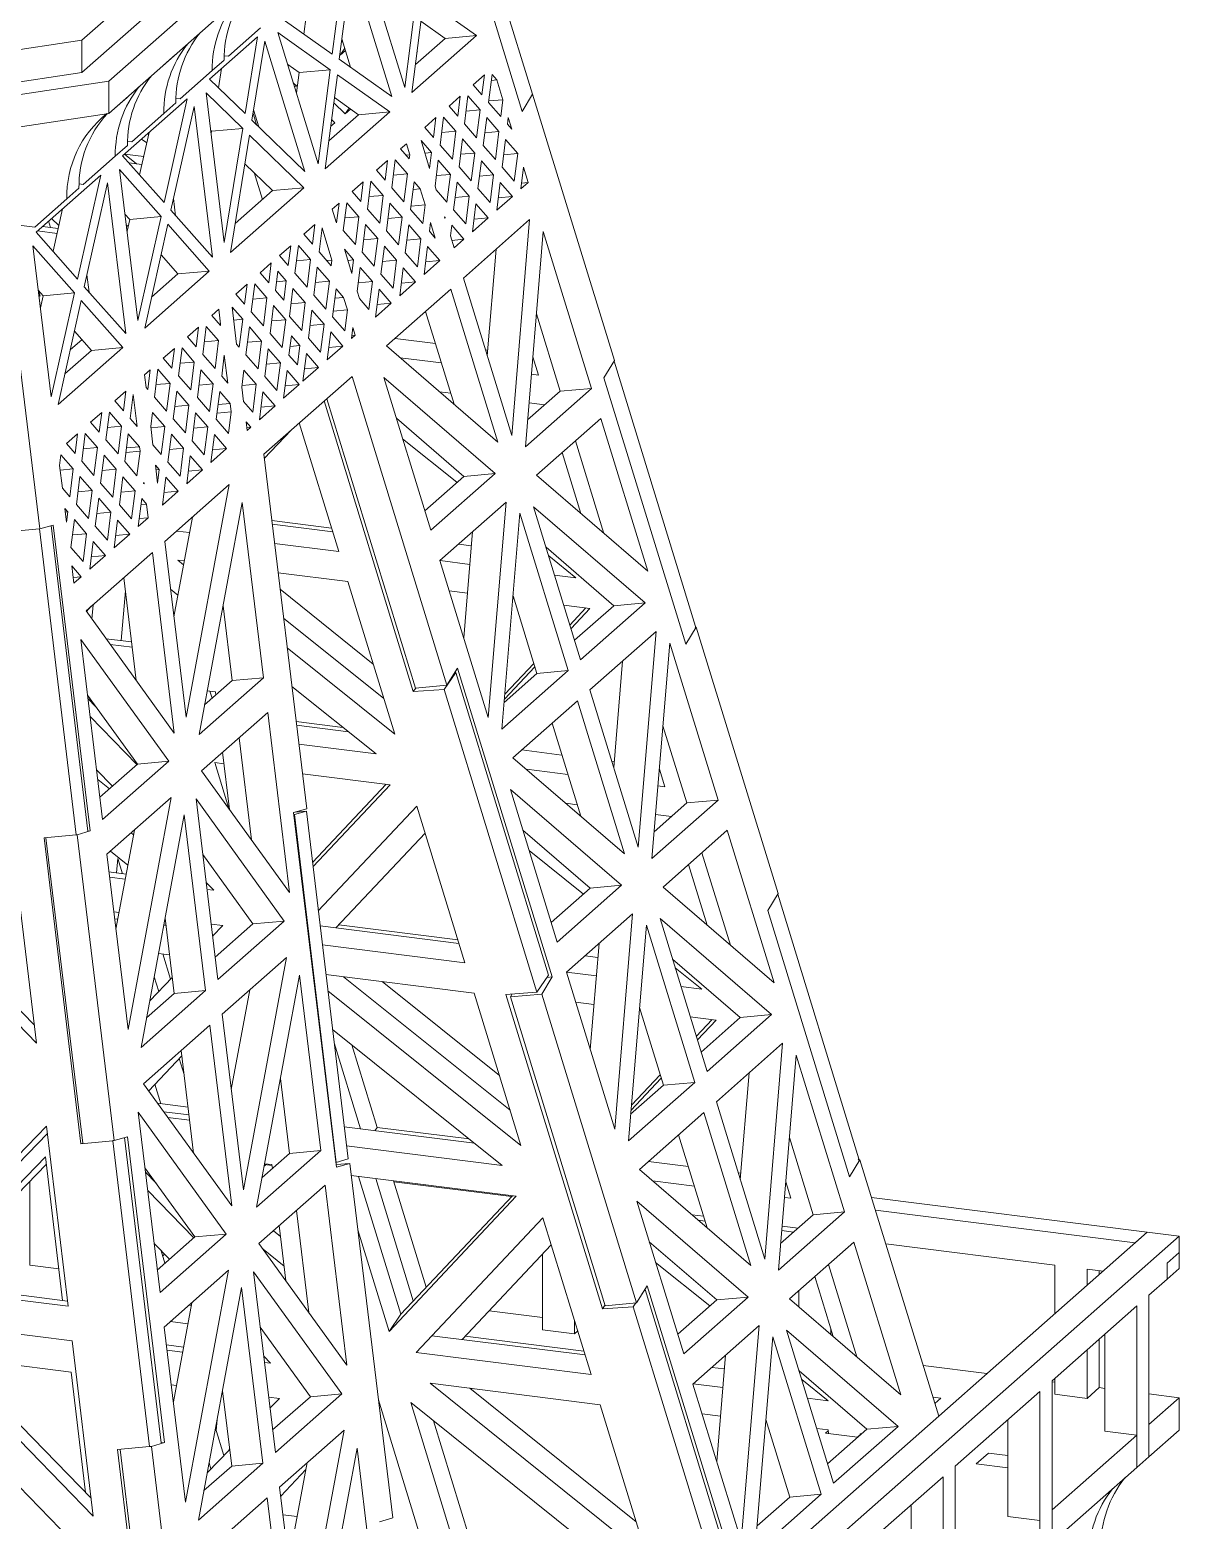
# Model space of a CAD drawing. Header units: millimetres. Extents: x 6136 to 7046, y 1563 to 2173.
# Drawn here: x 6903.3 to 6939.54, y 1729.98 to 1776.97 of the extents above; entities that cross this region are included whole.
import ezdxf

# ---------------------------------------------------------------- set-up
doc = ezdxf.new("R2010")
doc.units = ezdxf.units.MM
doc.header["$LTSCALE"] = 0.5
doc.layers.get('0').update_dxf_attribs({"color": 255})

# ---------------------------------------------------------------- blocks, each defined once
blk = doc.blocks.new('eiffel')
at = {"color": 3, "linetype": 'Continuous', "lineweight": 15}
for p, q in [((19.609, -53.944), (39.322, -36.559)), ((19.609, -55.359), (39.322, -37.973)), ((20.792, -55.729), (40.945, -37.956)), ((20.792, -57.143), (40.945, -39.37)), ((38.894, -57.055), (35.569, -46.233)), ((39.343, -56.299), (36.11, -45.756)), ((30.579, -54.556), (31.11, -50.431)), ((31.417, -50.649), (30.886, -54.774)), ((33.185, -56.403), (31.417, -50.649)), ((31.985, -50.258), (33.753, -56.012)), ((29.336, -53.676), (29.58, -51.78)), ((33.753, -56.012), (34.284, -51.887)), ((34.592, -52.105), (34.061, -56.23)), ((36.891, -53.734), (34.592, -52.105)), ((27.438, -53.404), (26.035, -54.641)), ((28.28, -52.927), (30.579, -54.556)), ((35.519, -53.859), (34.462, -53.11)), ((14.941, -54.647), (19.609, -53.944)), ((19.609, -53.944), (19.609, -55.359)), ((25.202, -55.641), (27.304, -53.788)), ((26.76, -57.151), (27.304, -53.788)), ((27.62, -53.98), (27.06, -57.442)), ((29.373, -59.685), (27.62, -53.98)), ((30.492, -55.232), (28.193, -53.603)), ((28.193, -53.603), (29.961, -59.357)), ((31.044, -54.024), (30.983, -54.017)), ((31.382, -55.126), (31.001, -53.883)), ((34.061, -56.23), (36.891, -53.734)), ((34.218, -55.006), (35.519, -53.859)), ((36.891, -53.734), (35.519, -53.859)), ((23.709, -54.571), (23.179, -55.039)), ((25.847, -54.807), (25.317, -55.274)), ((26.035, -54.641), (25.851, -54.618)), ((30.886, -54.774), (33.185, -56.403)), ((30.91, -54.585), (30.916, -54.591)), ((31.125, -54.287), (30.916, -54.591)), ((30.916, -54.591), (31.155, -54.386)), ((34.289, -54.459), (34.315, -54.437)), ((34.315, -54.437), (34.292, -54.434)), ((14.941, -56.061), (19.609, -55.359)), ((25.317, -55.274), (23.914, -56.512)), ((25.591, -56.019), (25.727, -55.178)), ((29.12, -55.357), (28.624, -55.005)), ((29.005, -56.248), (29.12, -55.357)), ((29.12, -55.357), (30.492, -55.232)), ((29.961, -59.357), (30.492, -55.232)), ((30.799, -55.45), (30.268, -59.575)), ((33.098, -57.079), (30.799, -55.45)), ((37.24, -55.459), (36.753, -55.888)), ((37.132, -56.325), (37.24, -55.459)), ((37.576, -55.441), (37.424, -56.661)), ((37.783, -55.68), (37.576, -55.441)), ((14.992, -56.602), (20.792, -55.729)), ((20.792, -55.729), (20.792, -57.143)), ((26.76, -57.151), (25.202, -55.641)), ((29.041, -55.968), (28.868, -55.801)), ((28.925, -55.987), (28.997, -55.926)), ((36.753, -55.888), (37.132, -56.325)), ((37.544, -55.702), (37.783, -55.68)), ((37.783, -55.68), (38.049, -56.545)), ((21.588, -56.442), (21.058, -56.909)), ((24.226, -56.502), (21.396, -58.998)), ((23.726, -56.677), (23.196, -57.145)), ((24.226, -56.502), (23.212, -61.053)), ((23.914, -56.512), (23.729, -56.489)), ((25.847, -62.795), (25.052, -56.245)), ((25.052, -56.245), (26.655, -57.8)), ((29.001, -56.233), (29.008, -56.227)), ((30.641, -56.679), (31.139, -57.159)), ((31.726, -57.204), (30.67, -56.455)), ((36.179, -56.394), (35.693, -56.824)), ((36.072, -57.26), (36.179, -56.394)), ((36.515, -56.377), (36.363, -57.597)), ((37.049, -56.992), (36.515, -56.377)), ((37.424, -56.661), (37.958, -57.277)), ((38.049, -56.545), (37.432, -56.601)), ((37.958, -57.277), (38.049, -56.545)), ((39.353, -56.306), (38.894, -57.055)), ((39.337, -56.308), (39.343, -56.299)), ((39.337, -56.308), (39.353, -56.306)), ((42.937, -67.97), (39.353, -56.306)), ((20.792, -57.143), (14.992, -58.016)), ((23.196, -57.145), (21.792, -58.383)), ((23.51, -61.389), (24.524, -56.839)), ((24.524, -56.839), (25.326, -63.444)), ((27.258, -57.634), (27.108, -57.146)), ((27.365, -57.738), (27.134, -56.986)), ((30.268, -59.575), (33.098, -57.079)), ((30.426, -58.351), (31.726, -57.204)), ((30.683, -57.551), (30.546, -57.419)), ((31.311, -56.909), (31.139, -57.159)), ((31.139, -57.159), (31.376, -56.956)), ((33.098, -57.079), (31.726, -57.204)), ((35.119, -57.33), (34.632, -57.759)), ((35.011, -58.196), (35.119, -57.33)), ((35.455, -57.312), (35.303, -58.532)), ((35.988, -57.928), (35.455, -57.312)), ((35.693, -56.824), (36.072, -57.26)), ((36.432, -57.048), (37.049, -56.992)), ((36.897, -58.212), (37.049, -56.992)), ((37.341, -57.329), (37.189, -58.549)), ((37.875, -57.944), (37.341, -57.329)), ((38.287, -57.318), (38.25, -57.613)), ((38.287, -57.318), (38.447, -57.841)), ((22.554, -57.977), (22.139, -59.838)), ((22.525, -58.002), (22.533, -58.069)), ((25.252, -57.894), (25.283, -57.924)), ((25.283, -57.924), (25.267, -58.022)), ((25.283, -57.924), (26.655, -57.8)), ((26.655, -57.8), (25.847, -62.795)), ((27.06, -57.442), (29.373, -59.685)), ((30.509, -57.699), (30.683, -57.551)), ((34.632, -57.759), (35.011, -58.196)), ((35.371, -57.984), (35.988, -57.928)), ((35.837, -59.148), (35.988, -57.928)), ((36.363, -57.597), (36.897, -58.212)), ((37.257, -58), (37.875, -57.944)), ((37.723, -59.164), (37.875, -57.944)), ((38.25, -57.613), (38.447, -57.841)), ((21.605, -58.548), (21.074, -59.016)), ((21.792, -58.383), (21.608, -58.359)), ((22.452, -58.433), (22.224, -58.268)), ((26.124, -63.229), (26.955, -58.091)), ((29.335, -60.398), (26.955, -58.091)), ((33.821, -58.474), (33.571, -58.694)), ((33.571, -58.694), (33.95, -59.131)), ((33.971, -58.962), (33.821, -58.474)), ((34.928, -58.863), (34.466, -58.33)), ((34.466, -58.33), (34.842, -59.554)), ((35.303, -58.532), (35.837, -59.148)), ((36.28, -58.264), (36.128, -59.484)), ((36.814, -58.88), (36.28, -58.264)), ((37.189, -58.549), (37.723, -59.164)), ((38.167, -58.281), (38.015, -59.501)), ((38.7, -58.896), (38.167, -58.281)), ((21.074, -59.016), (19.671, -60.253)), ((23.212, -61.053), (21.396, -58.998)), ((22.318, -59.037), (21.473, -58.93)), ((21.479, -58.931), (21.998, -59.347)), ((21.669, -59.306), (22.242, -59.378)), ((27.963, -60.523), (26.752, -59.348)), ((32.997, -59.201), (32.511, -59.63)), ((32.89, -60.067), (32.997, -59.201)), ((33.333, -59.183), (33.181, -60.403)), ((33.867, -59.798), (33.333, -59.183)), ((33.816, -58.976), (33.971, -58.962)), ((33.95, -59.131), (33.971, -58.962)), ((34.638, -58.889), (34.928, -58.863)), ((34.842, -59.554), (34.928, -58.863)), ((35.22, -59.2), (35.079, -60.327)), ((35.753, -59.815), (35.22, -59.2)), ((36.197, -58.936), (36.814, -58.88)), ((36.662, -60.1), (36.814, -58.88)), ((37.106, -59.216), (36.954, -60.436)), ((37.64, -59.832), (37.106, -59.216)), ((38.083, -58.952), (38.7, -58.896)), ((38.548, -60.116), (38.7, -58.896)), ((20.434, -59.847), (17.604, -62.343)), ((20.434, -59.847), (19.42, -64.397)), ((22.063, -66.211), (21.261, -59.606)), ((21.261, -59.606), (23.077, -61.661)), ((27.515, -60.918), (27.152, -59.736)), ((32.511, -59.63), (32.89, -60.067)), ((33.25, -59.855), (33.867, -59.798)), ((33.715, -61.019), (33.867, -59.798)), ((35.136, -59.871), (35.753, -59.815)), ((35.601, -61.035), (35.753, -59.815)), ((36.128, -59.484), (36.662, -60.1)), ((37.022, -59.888), (37.64, -59.832)), ((37.488, -61.052), (37.64, -59.832)), ((38.015, -59.501), (38.548, -60.116)), ((38.958, -59.504), (38.84, -60.453)), ((38.958, -59.504), (39.163, -60.169)), ((19.483, -60.419), (18.953, -60.887)), ((19.671, -60.253), (19.487, -60.23)), ((19.718, -64.734), (20.731, -60.184)), ((20.731, -60.184), (21.534, -66.789)), ((26.124, -63.229), (29.335, -60.398)), ((26.329, -61.964), (27.963, -60.523)), ((29.335, -60.398), (27.963, -60.523)), ((31.937, -60.136), (31.45, -60.565)), ((31.45, -60.565), (31.829, -61.002)), ((31.829, -61.002), (31.937, -60.136)), ((32.273, -60.118), (32.121, -61.339)), ((32.806, -60.734), (32.273, -60.118)), ((33.181, -60.403), (33.715, -61.019)), ((34.159, -60.135), (34.007, -61.355)), ((34.427, -60.443), (34.117, -60.472)), ((34.427, -60.443), (34.159, -60.135)), ((34.643, -61.149), (34.427, -60.443)), ((35.079, -60.327), (35.13, -60.491)), ((35.13, -60.491), (35.601, -61.035)), ((36.045, -60.152), (35.893, -61.372)), ((36.579, -60.767), (36.045, -60.152)), ((36.954, -60.436), (37.488, -61.052)), ((37.932, -60.168), (37.78, -61.388)), ((38.465, -60.784), (37.932, -60.168)), ((39.163, -60.169), (38.84, -60.453)), ((39.163, -60.169), (38.872, -60.195)), ((17.55, -62.124), (18.953, -60.887)), ((18.761, -61.322), (18.346, -63.183)), ((23.626, -60.868), (23.718, -61.625)), ((30.876, -61.071), (30.571, -61.341)), ((30.571, -61.341), (30.746, -61.911)), ((30.768, -61.937), (30.876, -61.071)), ((31.212, -61.054), (31.06, -62.274)), ((31.746, -61.669), (31.212, -61.054)), ((32.121, -61.339), (32.655, -61.954)), ((32.189, -60.79), (32.806, -60.734)), ((32.655, -61.954), (32.806, -60.734)), ((33.098, -61.07), (32.946, -62.291)), ((33.632, -61.686), (33.098, -61.07)), ((34.026, -61.205), (34.643, -61.149)), ((34.541, -61.971), (34.643, -61.149)), ((35.962, -60.823), (36.579, -60.767)), ((36.427, -61.987), (36.579, -60.767)), ((36.871, -61.104), (36.719, -62.324)), ((37.405, -61.719), (36.871, -61.104)), ((38.465, -60.784), (37.78, -61.388)), ((37.848, -60.84), (38.465, -60.784)), ((16.147, -61.948), (17.55, -62.124)), ((17.773, -75.338), (16.147, -61.948)), ((18.155, -61.856), (18.242, -62.137)), ((18.598, -62.053), (18.28, -61.746)), ((18.731, -61.349), (18.751, -61.368)), ((21.497, -61.55), (21.705, -61.786)), ((21.705, -61.786), (21.589, -62.307)), ((21.705, -61.786), (23.077, -61.661)), ((23.077, -61.661), (22.063, -66.211)), ((25.326, -63.444), (23.51, -61.389)), ((30.746, -61.911), (30.768, -61.937)), ((31.128, -61.725), (31.746, -61.669)), ((31.594, -62.889), (31.746, -61.669)), ((33.015, -61.742), (33.632, -61.686)), ((33.48, -62.906), (33.632, -61.686)), ((34.007, -61.355), (34.541, -61.971)), ((34.881, -61.922), (34.833, -62.307)), ((35.091, -62.605), (34.881, -61.922)), ((35.518, -61.702), (35.493, -61.673)), ((35.493, -61.673), (35.514, -61.74)), ((35.502, -61.704), (35.518, -61.702)), ((35.514, -61.74), (35.518, -61.702)), ((35.893, -61.372), (36.427, -61.987)), ((39.222, -61.796), (36.318, -64.358)), ((37.405, -61.719), (36.719, -62.324)), ((36.787, -61.775), (37.405, -61.719)), ((38.435, -71.247), (39.222, -61.796)), ((19.42, -64.397), (17.604, -62.343)), ((17.664, -62.289), (18.522, -62.397)), ((17.887, -62.092), (18.57, -62.178)), ((21.635, -62.103), (21.555, -62.031)), ((22.361, -66.548), (23.375, -61.998)), ((23.375, -61.998), (25.191, -64.052)), ((29.815, -62.007), (29.329, -62.436)), ((29.329, -62.436), (29.708, -62.873)), ((29.708, -62.873), (29.815, -62.007)), ((30.131, -62.152), (29.999, -63.209)), ((30.565, -63.566), (30.131, -62.152)), ((31.06, -62.274), (31.594, -62.889)), ((32.038, -62.006), (31.886, -63.226)), ((31.954, -62.677), (32.571, -62.621)), ((32.571, -62.621), (32.038, -62.006)), ((32.419, -63.841), (32.571, -62.621)), ((32.946, -62.291), (33.48, -62.906)), ((33.924, -62.022), (33.772, -63.243)), ((33.84, -62.694), (34.458, -62.638)), ((34.458, -62.638), (33.924, -62.022)), ((34.306, -63.858), (34.458, -62.638)), ((34.833, -62.307), (35.091, -62.605)), ((35.81, -62.039), (35.751, -62.513)), ((35.751, -62.513), (35.912, -63.036)), ((36.344, -62.655), (35.81, -62.039)), ((39.821, -62.313), (39.036, -71.739)), ((39.821, -62.313), (41.933, -69.184)), ((17.468, -62.951), (19.284, -65.006)), ((17.468, -62.951), (18.271, -69.556)), ((28.755, -62.942), (28.268, -63.371)), ((28.647, -63.808), (28.755, -62.942)), ((29.091, -62.925), (28.939, -64.145)), ((29.624, -63.54), (29.091, -62.925)), ((29.999, -63.209), (30.533, -63.825)), ((31.511, -63.557), (31.109, -63.093)), ((31.109, -63.093), (31.436, -64.157)), ((31.886, -63.226), (32.419, -63.841)), ((32.863, -62.958), (32.711, -64.178)), ((33.397, -63.573), (32.863, -62.958)), ((33.772, -63.243), (34.306, -63.858)), ((34.75, -62.974), (34.598, -64.195)), ((35.283, -63.59), (34.75, -62.974)), ((35.81, -62.703), (36.344, -62.655)), ((36.344, -62.655), (35.912, -63.036)), ((37.364, -67.762), (37.753, -63.092)), ((23.076, -63.337), (23.819, -64.177)), ((27.419, -64.121), (27.905, -63.691)), ((27.905, -63.691), (27.797, -64.557)), ((28.268, -63.371), (28.647, -63.808)), ((29.007, -63.596), (29.624, -63.54)), ((29.473, -64.76), (29.624, -63.54)), ((29.916, -63.877), (29.764, -65.097)), ((30.45, -64.492), (29.916, -63.877)), ((30.327, -63.587), (30.565, -63.566)), ((30.533, -63.825), (30.565, -63.566)), ((31.258, -63.58), (31.511, -63.557)), ((31.436, -64.157), (31.511, -63.557)), ((31.803, -63.893), (31.674, -64.93)), ((32.336, -64.509), (31.803, -63.893)), ((32.78, -63.629), (33.397, -63.573)), ((33.245, -64.793), (33.397, -63.573)), ((33.689, -63.91), (33.537, -65.13)), ((34.223, -64.525), (33.689, -63.91)), ((35.283, -63.59), (34.598, -64.195)), ((34.666, -63.646), (35.283, -63.59)), ((19.834, -64.212), (19.926, -64.97)), ((25.191, -64.052), (22.361, -66.548)), ((23.819, -64.177), (22.662, -65.198)), ((23.819, -64.177), (25.191, -64.052)), ((27.797, -64.557), (27.419, -64.121)), ((28.089, -64.894), (28.195, -64.05)), ((28.137, -64.514), (28.564, -64.475)), ((28.564, -64.475), (28.195, -64.05)), ((28.459, -65.32), (28.564, -64.475)), ((28.939, -64.145), (29.473, -64.76)), ((29.833, -64.548), (30.45, -64.492)), ((30.298, -65.712), (30.45, -64.492)), ((31.719, -64.565), (32.336, -64.509)), ((32.184, -65.729), (32.336, -64.509)), ((32.711, -64.178), (33.245, -64.793)), ((34.223, -64.525), (33.537, -65.13)), ((33.605, -64.582), (34.223, -64.525)), ((36.318, -64.358), (38.435, -71.247)), ((17.704, -64.895), (17.913, -65.13)), ((17.785, -65.142), (17.712, -64.903)), ((17.728, -65.087), (17.785, -65.142)), ((17.913, -65.13), (17.796, -65.652)), ((17.913, -65.13), (19.284, -65.006)), ((19.284, -65.006), (18.271, -69.556)), ((21.534, -66.789), (19.718, -64.734)), ((26.358, -65.056), (26.845, -64.627)), ((26.737, -65.493), (26.358, -65.056)), ((26.845, -64.627), (26.737, -65.493)), ((27.029, -65.829), (27.181, -64.609)), ((27.097, -65.281), (27.714, -65.225)), ((27.181, -64.609), (27.714, -65.225)), ((27.714, -65.225), (27.562, -66.445)), ((28.459, -65.32), (28.089, -64.894)), ((28.856, -64.812), (28.704, -66.032)), ((29.389, -65.428), (28.856, -64.812)), ((29.764, -65.097), (30.298, -65.712)), ((30.742, -64.829), (30.59, -66.049)), ((31.07, -65.207), (30.691, -65.241)), ((31.07, -65.207), (30.742, -64.829)), ((31.237, -65.752), (31.07, -65.207)), ((31.674, -64.93), (31.773, -65.255)), ((31.773, -65.255), (32.184, -65.729)), ((32.628, -64.845), (32.476, -66.065)), ((33.162, -65.461), (32.628, -64.845)), ((35.776, -64.835), (32.952, -67.326)), ((37.835, -71.535), (35.776, -64.835)), ((18.568, -69.893), (19.582, -65.342)), ((19.582, -65.342), (21.398, -67.397)), ((25.297, -65.991), (25.603, -65.722)), ((25.603, -65.722), (25.683, -66.377)), ((26.191, -65.627), (26.654, -66.16)), ((26.388, -67.249), (26.191, -65.627)), ((27.562, -66.445), (27.029, -65.829)), ((27.854, -66.781), (28.006, -65.561)), ((28.006, -65.561), (28.54, -66.177)), ((28.772, -65.484), (29.389, -65.428)), ((29.238, -66.648), (29.389, -65.428)), ((29.681, -65.764), (29.529, -66.984)), ((30.215, -66.38), (29.681, -65.764)), ((30.62, -65.808), (31.237, -65.752)), ((31.124, -66.664), (31.237, -65.752)), ((33.162, -65.461), (32.476, -66.065)), ((32.545, -65.517), (33.162, -65.461)), ((35.917, -69.882), (34.667, -65.814)), ((24.237, -66.927), (24.723, -66.498)), ((24.723, -66.498), (24.616, -67.364)), ((24.907, -67.7), (25.059, -66.48)), ((25.059, -66.48), (25.593, -67.095)), ((25.676, -66.428), (25.297, -65.991)), ((25.683, -66.377), (25.635, -66.381)), ((25.683, -66.377), (25.676, -66.428)), ((26.26, -66.196), (26.654, -66.16)), ((26.654, -66.16), (26.502, -67.38)), ((26.794, -67.717), (26.946, -66.497)), ((26.946, -66.497), (27.479, -67.112)), ((27.923, -66.233), (28.54, -66.177)), ((28.54, -66.177), (28.388, -67.397)), ((28.704, -66.032), (29.238, -66.648)), ((29.598, -66.436), (30.215, -66.38)), ((30.063, -67.6), (30.215, -66.38)), ((30.59, -66.049), (31.124, -66.664)), ((31.475, -66.525), (31.416, -67.001)), ((31.577, -66.858), (31.475, -66.525)), ((39.521, -65.923), (40.561, -69.309)), ((19.105, -67.485), (19.607, -67.053)), ((19.284, -66.681), (20.026, -67.522)), ((19.607, -67.053), (19.571, -67.006)), ((24.616, -67.364), (24.237, -66.927)), ((24.976, -67.152), (25.593, -67.095)), ((25.593, -67.095), (25.441, -68.316)), ((26.862, -67.168), (27.479, -67.112)), ((27.479, -67.112), (27.327, -68.332)), ((28.388, -67.397), (27.854, -66.781)), ((28.68, -67.733), (28.785, -66.889)), ((29.154, -67.315), (28.785, -66.889)), ((29.529, -66.984), (30.063, -67.6)), ((30.507, -66.716), (30.355, -67.936)), ((31.041, -67.332), (30.507, -66.716)), ((31.577, -66.858), (31.416, -67.001)), ((31.432, -66.872), (31.577, -66.858)), ((33.327, -66.995), (35.098, -67.218)), ((21.398, -67.397), (18.568, -69.893)), ((20.026, -67.522), (18.869, -68.543)), ((20.026, -67.522), (21.398, -67.397)), ((23.176, -67.862), (23.663, -67.433)), ((23.555, -68.299), (23.176, -67.862)), ((23.663, -67.433), (23.555, -68.299)), ((23.847, -68.636), (23.999, -67.415)), ((23.999, -67.415), (24.532, -68.031)), ((25.441, -68.316), (24.907, -67.7)), ((25.733, -68.652), (25.847, -67.734)), ((25.847, -67.734), (25.996, -68.955)), ((26.502, -67.38), (26.388, -67.249)), ((27.327, -68.332), (26.794, -67.717)), ((27.619, -68.669), (27.771, -67.449)), ((27.771, -67.449), (28.305, -68.064)), ((29.049, -68.159), (28.68, -67.733)), ((28.727, -67.354), (29.154, -67.315)), ((29.049, -68.159), (29.154, -67.315)), ((29.446, -67.652), (29.294, -68.872)), ((29.98, -68.267), (29.446, -67.652)), ((31.041, -67.332), (30.355, -67.936)), ((30.423, -67.388), (31.041, -67.332)), ((32.952, -67.326), (37.835, -71.535)), ((33.552, -67.844), (35.36, -68.072)), ((37.281, -67.493), (37.385, -67.507)), ((39.364, -67.803), (39.611, -68.607)), ((22.352, -68.589), (22.602, -68.368)), ((22.602, -68.368), (22.494, -69.234)), ((22.786, -69.571), (22.938, -68.351)), ((22.938, -68.351), (23.472, -68.966)), ((23.915, -68.087), (24.532, -68.031)), ((24.532, -68.031), (24.38, -69.251)), ((24.672, -69.588), (24.824, -68.367)), ((24.824, -68.367), (25.358, -68.983)), ((26.617, -69.133), (26.711, -68.384)), ((26.711, -68.384), (27.244, -69)), ((27.688, -68.12), (28.305, -68.064)), ((28.305, -68.064), (28.153, -69.284)), ((28.445, -69.621), (28.597, -68.401)), ((28.597, -68.401), (29.131, -69.016)), ((29.98, -68.267), (29.294, -68.872)), ((29.363, -68.323), (29.98, -68.267)), ((42.478, -68.719), (42.937, -67.97)), ((46.491, -79.612), (42.927, -67.987)), ((22.42, -69.149), (22.352, -68.589)), ((22.494, -69.234), (22.42, -69.149)), ((22.854, -69.022), (23.472, -68.966)), ((23.472, -68.966), (23.32, -70.186)), ((24.38, -69.251), (23.847, -68.636)), ((24.741, -69.039), (25.358, -68.983)), ((25.358, -68.983), (25.206, -70.203)), ((25.996, -68.955), (25.733, -68.652)), ((26.693, -69.76), (26.617, -69.133)), ((26.627, -69.056), (27.244, -69)), ((27.244, -69), (27.092, -70.22)), ((31.442, -68.658), (27.574, -72.069)), ((28.153, -69.284), (27.619, -68.669)), ((28.445, -69.621), (29.131, -69.016)), ((28.513, -69.072), (29.131, -69.016)), ((35.597, -82.181), (31.442, -68.658)), ((34.889, -75.396), (32.836, -68.714)), ((37.706, -72.912), (32.836, -68.714)), ((39.3, -68.568), (39.611, -68.607)), ((46.063, -80.383), (42.478, -68.719)), ((21.055, -69.733), (21.541, -69.304)), ((21.434, -70.17), (21.055, -69.733)), ((21.541, -69.304), (21.434, -70.17)), ((21.725, -70.506), (21.857, -69.45)), ((21.857, -69.45), (22.028, -70.855)), ((23.32, -70.186), (22.786, -69.571)), ((23.612, -70.523), (23.764, -69.303)), ((23.764, -69.303), (24.297, -69.918)), ((25.206, -70.203), (24.672, -69.588)), ((25.498, -70.54), (25.65, -69.32)), ((25.65, -69.32), (26.104, -69.843)), ((27.092, -70.22), (26.693, -69.76)), ((27.384, -70.556), (27.536, -69.336)), ((27.536, -69.336), (28.07, -69.952)), ((34.121, -82.464), (30.219, -69.737)), ((34.225, -82.306), (30.332, -69.637)), ((35.766, -69.393), (35.278, -69.331)), ((39.036, -71.739), (41.933, -69.184)), ((39.134, -70.568), (40.561, -69.309)), ((39.878, -69.911), (39.196, -69.825)), ((41.933, -69.184), (40.561, -69.309)), ((19.994, -70.668), (20.481, -70.239)), ((20.481, -70.239), (20.373, -71.105)), ((20.665, -71.442), (20.817, -70.222)), ((20.817, -70.222), (21.35, -70.837)), ((22.627, -70.85), (22.703, -70.238)), ((22.703, -70.238), (23.237, -70.854)), ((23.68, -69.974), (24.297, -69.918)), ((24.297, -69.918), (24.145, -71.138)), ((24.437, -71.475), (24.589, -70.255)), ((24.589, -70.255), (25.123, -70.87)), ((26.149, -70.215), (25.531, -70.271)), ((25.579, -69.89), (26.104, -69.843)), ((26.149, -70.215), (26.032, -71.155)), ((26.104, -69.843), (26.149, -70.215)), ((27.384, -70.556), (28.07, -69.952)), ((27.453, -70.008), (28.07, -69.952)), ((20.373, -71.105), (19.994, -70.668)), ((20.733, -70.893), (21.35, -70.837)), ((21.35, -70.837), (21.198, -72.057)), ((22.028, -70.855), (21.725, -70.506)), ((22.725, -71.659), (22.627, -70.85)), ((22.634, -70.909), (23.237, -70.854)), ((23.237, -70.854), (23.085, -72.074)), ((24.145, -71.138), (23.612, -70.523)), ((24.506, -70.927), (25.123, -70.87)), ((25.123, -70.87), (24.971, -72.09)), ((26.032, -71.155), (25.498, -70.54)), ((26.848, -71.03), (26.801, -70.647)), ((26.801, -70.647), (27.009, -70.887)), ((26.832, -70.903), (27.009, -70.887)), ((26.848, -71.03), (27.009, -70.887)), ((28.775, -71.01), (27.597, -72.261)), ((29.134, -70.693), (30.86, -76.324)), ((36.334, -73.037), (33.383, -70.492)), ((42.339, -70.506), (39.522, -72.99)), ((42.339, -70.506), (44.392, -77.187)), ((18.933, -71.604), (19.42, -71.175)), ((19.312, -72.041), (18.933, -71.604)), ((19.42, -71.175), (19.312, -72.041)), ((19.604, -72.377), (19.756, -71.157)), ((19.672, -71.829), (20.29, -71.773)), ((19.756, -71.157), (20.29, -71.773)), ((20.29, -71.773), (20.138, -72.993)), ((21.198, -72.057), (20.665, -71.442)), ((21.49, -72.394), (21.642, -71.174)), ((21.565, -71.794), (22.135, -71.742)), ((21.642, -71.174), (22.135, -71.742)), ((22.135, -71.742), (22.158, -71.931)), ((23.085, -72.074), (22.725, -71.659)), ((23.377, -72.41), (23.529, -71.19)), ((23.529, -71.19), (24.062, -71.806)), ((24.971, -72.09), (24.437, -71.475)), ((25.263, -72.427), (25.415, -71.207)), ((25.415, -71.207), (25.949, -71.822)), ((36.037, -73.299), (33.659, -71.393)), ((41.23, -71.484), (42.474, -75.534)), ((18.636, -72.566), (18.695, -72.093)), ((18.695, -72.093), (19.229, -72.708)), ((20.138, -72.993), (19.604, -72.377)), ((20.43, -73.329), (20.582, -72.109)), ((20.582, -72.109), (21.115, -72.725)), ((22.024, -73.009), (21.49, -72.394)), ((22.158, -71.931), (21.541, -71.987)), ((22.158, -71.931), (22.024, -73.009)), ((23.91, -73.026), (23.377, -72.41)), ((23.445, -71.862), (24.062, -71.806)), ((24.062, -71.806), (23.91, -73.026)), ((24.202, -73.363), (24.354, -72.142)), ((24.354, -72.142), (24.888, -72.758)), ((25.263, -72.427), (25.949, -71.822)), ((25.331, -71.879), (25.949, -71.822)), ((29.46, -87.593), (27.574, -72.069)), ((40.65, -71.996), (41.469, -74.668)), ((18.636, -72.566), (18.757, -73.559)), ((18.66, -72.76), (19.229, -72.708)), ((19.229, -72.708), (19.077, -73.928)), ((19.369, -74.265), (19.521, -73.045)), ((19.521, -73.045), (20.055, -73.66)), ((20.498, -72.781), (21.115, -72.725)), ((21.115, -72.725), (20.963, -73.945)), ((21.255, -74.281), (21.407, -73.061)), ((21.407, -73.061), (21.941, -73.677)), ((22.928, -73.331), (22.833, -72.547)), ((22.833, -72.547), (23.002, -72.741)), ((22.858, -72.754), (23.002, -72.741)), ((23.002, -72.741), (22.928, -73.331)), ((23.142, -74.298), (23.294, -73.078)), ((23.294, -73.078), (23.827, -73.693)), ((24.202, -73.363), (24.888, -72.758)), ((24.271, -72.814), (24.888, -72.758)), ((34.627, -74.542), (36.334, -73.037)), ((34.889, -75.396), (37.706, -72.912)), ((37.706, -72.912), (36.334, -73.037)), ((39.522, -72.99), (44.392, -77.187)), ((19.077, -73.928), (18.757, -73.559)), ((19.437, -73.716), (20.055, -73.66)), ((20.055, -73.66), (19.903, -74.88)), ((20.963, -73.945), (20.43, -73.329)), ((21.324, -73.733), (21.941, -73.677)), ((21.941, -73.677), (21.789, -74.897)), ((22.316, -73.346), (22.323, -73.288)), ((22.333, -73.365), (22.316, -73.346)), ((22.323, -73.288), (22.333, -73.365)), ((23.142, -74.298), (23.827, -73.693)), ((23.21, -73.749), (23.827, -73.693)), ((23.239, -75.892), (26.064, -73.401)), ((26.064, -73.401), (24.174, -83.583)), ((19.903, -74.88), (19.369, -74.265)), ((20.195, -75.217), (20.347, -73.997)), ((20.347, -73.997), (20.88, -74.612)), ((21.789, -74.897), (21.255, -74.281)), ((22.081, -75.233), (22.233, -74.013)), ((22.2, -74.274), (22.44, -74.252)), ((22.233, -74.013), (22.44, -74.252)), ((22.44, -74.252), (22.513, -74.852)), ((24.747, -84.341), (26.631, -74.186)), ((27.563, -81.857), (26.631, -74.186)), ((38.192, -74.163), (35.295, -76.718)), ((37.407, -83.589), (38.192, -74.163)), ((44.276, -78.575), (39.393, -74.366)), ((39.393, -74.366), (41.452, -81.066)), ((18.865, -74.446), (18.994, -74.595)), ((18.865, -74.446), (18.938, -75.047)), ((18.884, -74.605), (18.994, -74.595)), ((18.994, -74.595), (18.938, -75.047)), ((19.134, -76.152), (19.286, -74.932)), ((19.286, -74.932), (19.82, -75.547)), ((20.263, -74.668), (20.88, -74.612)), ((20.88, -74.612), (20.728, -75.832)), ((21.02, -76.169), (21.172, -74.949)), ((21.172, -74.949), (21.706, -75.564)), ((22.081, -75.233), (22.513, -74.852)), ((22.124, -74.888), (22.513, -74.852)), ((24.451, -74.823), (23.64, -79.192)), ((27.927, -74.976), (30.548, -75.307)), ((38.793, -74.655), (38.006, -84.105)), ((40.91, -81.544), (38.793, -74.655)), ((17.751, -75.341), (16.355, -75.471)), ((17.757, -75.339), (17.751, -75.341)), ((19.356, -88.735), (17.751, -75.341)), ((17.757, -75.339), (17.773, -75.338)), ((18.353, -75.171), (17.773, -75.338)), ((19.874, -88.573), (18.271, -75.194)), ((19.98, -88.561), (18.353, -75.171)), ((19.202, -75.604), (19.82, -75.547)), ((19.82, -75.547), (19.668, -76.768)), ((20.728, -75.832), (20.195, -75.217)), ((21.02, -76.169), (21.706, -75.564)), ((21.089, -75.62), (21.706, -75.564)), ((23.763, -75.43), (24.325, -75.501)), ((27.946, -75.137), (30.599, -75.471)), ((36.336, -80.104), (36.723, -75.459)), ((19.668, -76.768), (19.134, -76.152)), ((19.96, -77.104), (20.112, -75.884)), ((20.112, -75.884), (20.645, -76.499)), ((24.174, -83.583), (23.239, -75.892)), ((28.048, -75.97), (30.86, -76.324)), ((36.102, -76.006), (36.671, -76.078)), ((42.905, -78.7), (39.94, -76.145)), ((19.17, -76.956), (19.585, -77.435)), ((19.17, -76.956), (19.262, -77.719)), ((19.793, -78.931), (22.698, -76.37)), ((19.96, -77.104), (20.645, -76.499)), ((20.028, -76.556), (20.645, -76.499)), ((22.698, -76.37), (23.658, -84.279)), ((24.095, -76.742), (23.813, -76.707)), ((23.813, -76.707), (24.064, -76.908)), ((37.407, -83.589), (35.295, -76.718)), ((35.298, -76.725), (36.604, -76.89)), ((41.245, -77.475), (40.055, -76.521)), ((19.232, -77.467), (19.585, -77.435)), ((19.262, -77.719), (19.585, -77.435)), ((21.445, -77.474), (21.991, -81.972)), ((31.265, -77.645), (28.204, -77.26)), ((31.265, -77.645), (33.313, -84.323)), ((40.312, -77.357), (41.245, -77.475)), ((21.334, -80.231), (21.516, -78.056)), ((23.818, -78.235), (23.492, -77.974)), ((28.292, -77.983), (32.372, -81.254)), ((36.499, -78.147), (35.704, -78.046)), ((39.539, -81.669), (38.493, -78.265)), ((23.658, -84.279), (19.793, -78.931)), ((20.024, -78.727), (19.81, -78.955)), ((20.052, -79.288), (20.104, -78.657)), ((26.191, -81.982), (25.793, -78.703)), ((38.535, -78.403), (38.482, -78.396)), ((41.861, -78.822), (40.718, -78.678)), ((40.986, -79.548), (41.689, -78.801)), ((41.033, -79.702), (41.861, -78.822)), ((41.19, -80.213), (42.905, -78.7)), ((41.452, -81.066), (44.276, -78.575)), ((44.276, -78.575), (42.905, -78.7)), ((28.446, -79.25), (32.837, -82.771)), ((46.473, -79.639), (46.491, -79.612)), ((19.561, -80.18), (20.52, -88.069)), ((19.561, -80.18), (23.416, -85.514)), ((20.673, -80.148), (21.787, -80.288)), ((44.763, -79.827), (41.858, -82.388)), ((43.975, -89.278), (44.763, -79.827)), ((46.521, -79.634), (46.063, -80.383)), ((46.473, -79.639), (46.521, -79.634)), ((50.105, -91.298), (46.521, -79.634)), ((20.852, -80.395), (21.814, -80.517)), ((28.604, -80.547), (33.313, -84.323)), ((45.362, -80.343), (44.577, -89.769)), ((45.362, -80.343), (47.473, -87.215)), ((35.597, -82.181), (36.056, -81.433)), ((36.056, -81.433), (40.211, -94.955)), ((38.006, -84.105), (40.91, -81.544)), ((38.115, -82.8), (39.45, -81.382)), ((38.133, -82.576), (39.403, -81.228)), ((40.91, -81.544), (39.539, -81.669)), ((42.904, -85.792), (43.293, -81.123)), ((27.563, -81.857), (24.747, -84.341)), ((26.191, -81.982), (24.987, -83.044)), ((26.191, -81.982), (27.563, -81.857)), ((34.225, -82.306), (35.597, -82.181)), ((35.99, -81.619), (35.472, -82.374)), ((35.939, -81.623), (35.99, -81.619)), ((35.99, -81.619), (40.054, -94.874)), ((38.104, -82.934), (39.539, -81.669)), ((19.857, -82.612), (22.045, -85.639)), ((19.875, -82.763), (20.229, -83.126)), ((19.896, -82.784), (19.99, -82.796)), ((25.457, -82.471), (25.102, -82.426)), ((25.217, -82.44), (25.314, -82.756)), ((25.457, -82.471), (25.474, -82.614)), ((32.494, -85.192), (28.809, -82.237)), ((34.23, -82.305), (34.121, -82.464)), ((34.121, -82.464), (35.472, -82.374)), ((35.472, -82.374), (39.536, -95.629)), ((41.317, -82.866), (38.492, -85.357)), ((43.375, -89.566), (41.317, -82.866)), ((41.858, -82.388), (43.975, -89.278)), ((24.851, -85.929), (27.748, -83.374)), ((28.706, -91.262), (27.748, -83.374)), ((19.971, -83.555), (22.019, -85.661)), ((28.996, -83.773), (31.047, -84.031)), ((29.015, -83.933), (31.281, -84.219)), ((41.457, -87.913), (40.207, -83.844)), ((45.061, -83.954), (46.101, -87.339)), ((27.039, -88.956), (26.495, -84.479)), ((29.116, -84.766), (32.494, -85.192)), ((25.774, -85.115), (26.074, -87.621)), ((38.492, -85.357), (43.375, -89.566)), ((38.877, -85.018), (40.636, -85.239)), ((20.953, -86.602), (20.254, -85.883)), ((22.045, -85.639), (20.401, -87.089)), ((23.416, -85.514), (20.52, -88.069)), ((22.045, -85.639), (23.416, -85.514)), ((28.706, -91.262), (24.851, -85.929)), ((25.427, -85.571), (26.042, -87.577)), ((25.834, -85.623), (25.427, -85.571)), ((33.111, -86.539), (29.273, -86.056)), ((39.08, -85.863), (40.898, -86.092)), ((42.819, -85.514), (42.926, -85.528)), ((44.902, -85.864), (45.136, -86.626)), ((20.306, -86.314), (20.816, -86.722)), ((29.713, -89.943), (32.939, -86.518)), ((29.735, -90.124), (33.111, -86.539)), ((40.43, -93.426), (38.377, -86.745)), ((43.246, -90.942), (38.377, -86.745)), ((44.842, -86.589), (45.136, -86.626)), ((20.704, -89.586), (23.521, -87.102)), ((23.521, -87.102), (21.636, -97.257)), ((25.57, -95.073), (24.609, -87.164)), ((24.609, -87.164), (28.474, -92.512)), ((41.304, -87.414), (40.805, -87.351)), ((44.577, -89.769), (47.473, -87.215)), ((44.674, -88.598), (46.101, -87.339)), ((47.473, -87.215), (46.101, -87.339)), ((22.204, -98.042), (24.093, -87.86)), ((24.093, -87.86), (25.028, -95.551)), ((29.46, -87.593), (28.88, -87.761)), ((28.88, -87.761), (30.766, -103.285)), ((28.891, -87.853), (28.925, -87.85)), ((28.925, -87.85), (29.443, -87.691)), ((28.925, -87.85), (30.75, -103.08)), ((28.97, -87.735), (29.443, -87.691)), ((29.443, -87.691), (31.268, -102.92)), ((34.28, -87.477), (29.966, -92.056)), ((34.28, -87.477), (36.385, -94.343)), ((45.428, -87.933), (44.737, -87.846)), ((17.96, -88.865), (19.356, -88.735)), ((19.368, -88.731), (19.356, -88.735)), ((19.368, -88.731), (19.4, -88.728)), ((19.4, -88.728), (19.98, -88.561)), ((21.027, -102.118), (19.4, -88.728)), ((19.874, -88.571), (19.98, -88.561)), ((21.908, -88.524), (21.102, -92.865)), ((21.763, -88.652), (21.869, -88.737)), ((34.644, -88.664), (30.737, -92.812)), ((41.875, -91.067), (38.923, -88.523)), ((47.879, -88.536), (45.063, -91.02)), ((47.879, -88.536), (49.932, -95.218)), ((9.254, -89.249), (17.625, -97.86)), ((10.022, -89.346), (17.531, -97.07)), ((19.564, -102.259), (17.96, -88.865)), ((19.655, -102.241), (18.029, -88.858)), ((20.704, -89.586), (21.636, -97.257)), ((21.622, -90.064), (20.857, -89.451)), ((21.182, -89.768), (21.13, -90.401)), ((21.387, -90.434), (21.182, -89.768)), ((24.904, -89.596), (27.102, -92.637)), ((41.577, -91.33), (39.2, -89.425)), ((46.181, -90.034), (46.993, -92.685)), ((46.77, -89.515), (48.014, -93.565)), ((16.706, -90.188), (17.625, -97.86)), ((20.798, -90.359), (21.55, -90.454)), ((20.826, -90.588), (21.509, -90.674)), ((25.387, -91.162), (25.053, -90.819)), ((25.062, -90.897), (25.137, -90.906)), ((25.09, -91.125), (25.387, -91.162)), ((40.167, -92.573), (41.875, -91.067)), ((40.43, -93.426), (43.246, -90.942)), ((43.246, -90.942), (41.875, -91.067)), ((45.063, -91.02), (49.932, -95.218)), ((49.647, -92.047), (50.105, -91.298)), ((53.64, -102.926), (50.085, -91.332)), ((21.238, -92.135), (21.01, -92.106)), ((21.047, -92.411), (21.184, -92.428)), ((23.257, -92.389), (23.253, -92.389)), ((23.255, -92.376), (23.656, -95.676)), ((25.78, -92.707), (25.274, -92.643)), ((27.102, -92.637), (25.451, -94.093)), ((28.474, -92.512), (25.57, -95.073)), ((27.102, -92.637), (28.474, -92.512)), ((43.732, -92.194), (40.836, -94.748)), ((42.947, -101.619), (43.732, -92.194)), ((49.817, -96.606), (44.934, -92.397)), ((44.934, -92.397), (46.993, -99.097)), ((53.231, -103.711), (49.647, -92.047)), ((23.198, -92.682), (23.294, -92.694)), ((25.338, -93.163), (25.78, -92.707)), ((30.047, -92.725), (36.124, -93.49)), ((30.87, -92.67), (36.073, -93.326)), ((44.334, -92.685), (43.546, -102.136)), ((46.451, -99.575), (44.334, -92.685)), ((23.451, -93.984), (22.968, -93.923)), ((23.155, -93.947), (23.497, -95.06)), ((30.146, -93.557), (36.385, -94.343)), ((41.876, -98.134), (42.263, -93.489)), ((25.754, -96.591), (28.578, -94.1)), ((28.578, -94.1), (26.688, -104.282)), ((41.652, -94.029), (42.212, -94.099)), ((48.445, -96.731), (45.48, -94.175)), ((46.77, -95.494), (45.596, -94.553)), ((22.582, -96.003), (23.572, -94.983)), ((22.974, -95.599), (22.776, -94.956)), ((27.261, -105.04), (29.146, -94.885)), ((30.078, -102.556), (29.146, -94.885)), ((36.79, -95.665), (30.301, -94.847)), ((31.071, -94.944), (38.362, -100.79)), ((32.763, -95.157), (37.897, -99.274)), ((40.054, -94.874), (39.536, -95.629)), ((40.211, -94.955), (39.752, -95.704)), ((39.984, -94.976), (40.211, -94.955)), ((42.947, -101.619), (40.836, -94.748)), ((40.838, -94.746), (42.145, -94.911)), ((25.028, -95.551), (22.204, -98.042)), ((23.656, -95.676), (22.444, -96.745)), ((23.656, -95.676), (25.028, -95.551)), ((26.966, -95.522), (26.155, -99.891)), ((30.387, -95.566), (38.838, -102.342)), ((36.79, -95.665), (38.838, -102.342)), ((39.536, -95.629), (38.185, -95.719)), ((42.408, -109.49), (38.185, -95.719)), ((38.459, -95.7), (38.381, -95.829)), ((38.381, -95.829), (39.752, -95.704)), ((42.536, -109.352), (38.381, -95.829)), ((43.908, -109.227), (39.752, -95.704)), ((45.85, -95.378), (46.77, -95.494)), ((42.04, -96.168), (41.241, -96.067)), ((44.073, -96.424), (44.023, -96.418)), ((45.079, -99.699), (44.033, -96.295)), ((22.308, -99.63), (25.212, -97.069)), ((25.212, -97.069), (26.173, -104.978)), ((26.688, -104.282), (25.754, -96.591)), ((47.386, -96.841), (46.256, -96.699)), ((46.52, -97.557), (47.214, -96.82)), ((46.567, -97.711), (47.386, -96.841)), ((46.73, -98.243), (48.445, -96.731)), ((46.993, -99.097), (49.817, -96.606)), ((49.817, -96.606), (48.445, -96.731)), ((38.019, -103.211), (30.589, -97.254)), ((31.814, -101.609), (30.66, -97.843)), ((50.303, -97.857), (47.399, -100.419)), ((49.516, -107.308), (50.303, -97.857)), ((23.988, -98.405), (22.536, -99.946)), ((24.087, -99.221), (23.873, -98.526)), ((23.96, -98.173), (24.506, -102.671)), ((32.544, -101.543), (31.437, -97.934)), ((50.902, -98.374), (50.117, -107.8)), ((50.902, -98.374), (53.014, -105.245)), ((48.445, -103.823), (48.834, -99.153)), ((26.173, -104.978), (22.308, -99.63)), ((23.072, -100.507), (22.81, -99.655)), ((28.706, -102.681), (28.308, -99.402)), ((43.546, -102.136), (46.451, -99.575)), ((43.644, -100.965), (45.079, -99.699)), ((43.658, -100.8), (44.984, -99.392)), ((43.676, -100.576), (44.937, -99.238)), ((46.451, -99.575), (45.079, -99.699)), ((22.929, -100.489), (24.261, -100.657)), ((47.399, -100.419), (49.516, -107.308)), ((22.076, -100.879), (23.034, -108.768)), ((22.076, -100.879), (25.931, -106.213)), ((23.195, -100.857), (24.303, -100.997)), ((23.374, -101.105), (24.33, -101.225)), ((46.857, -100.896), (44.033, -103.387)), ((48.916, -107.596), (46.857, -100.896)), ((18.06, -101.484), (11.341, -108.408)), ((18.06, -101.484), (19.005, -109.374)), ((31.1, -101.519), (36.806, -102.238)), ((32.444, -101.688), (32.544, -101.543)), ((32.544, -101.543), (36.572, -102.05)), ((18.1, -101.817), (11.86, -108.249)), ((20.961, -102.128), (19.564, -102.259)), ((19.654, -102.231), (19.564, -102.259)), ((20.979, -102.123), (20.961, -102.128)), ((22.565, -115.522), (20.961, -102.128)), ((20.979, -102.123), (21.027, -102.118)), ((21.606, -101.951), (21.027, -102.118)), ((23.083, -115.361), (21.481, -101.987)), ((23.233, -115.342), (21.606, -101.951)), ((31.2, -102.352), (38.019, -103.211)), ((46.998, -105.943), (45.748, -101.875)), ((50.601, -101.984), (51.642, -105.37)), ((18.013, -102.833), (12.662, -108.35)), ((18.766, -109.119), (18.013, -102.833)), ((30.078, -102.556), (27.261, -105.04)), ((28.706, -102.681), (27.502, -103.743)), ((28.706, -102.681), (30.078, -102.556)), ((30.75, -103.08), (30.741, -103.08)), ((30.75, -103.08), (31.268, -102.92)), ((44.427, -103.04), (46.173, -103.26)), ((53.689, -102.963), (53.231, -103.711)), ((53.609, -102.97), (53.64, -102.926)), ((53.609, -102.97), (53.689, -102.963)), ((57.138, -114.185), (53.689, -102.963)), ((18.053, -103.167), (12.985, -108.391)), ((22.371, -103.311), (24.559, -106.338)), ((22.395, -103.508), (22.857, -103.982)), ((27.595, -103.243), (27.67, -103.177)), ((27.628, -103.214), (27.601, -103.21)), ((27.942, -103.211), (27.608, -103.169)), ((27.937, -103.175), (27.615, -103.134)), ((27.937, -103.175), (27.957, -103.341)), ((30.752, -103.172), (31.346, -103.118)), ((30.766, -103.285), (31.346, -103.118)), ((33.232, -118.642), (31.346, -103.118)), ((38.636, -104.559), (31.41, -103.648)), ((31.732, -103.689), (33.582, -109.721)), ((44.033, -103.387), (48.916, -107.596)), ((48.356, -103.535), (48.468, -103.549)), ((17.33, -107.573), (17.33, -103.913)), ((22.492, -104.3), (24.513, -106.379)), ((27.366, -106.628), (30.262, -104.073)), ((31.22, -111.961), (30.262, -104.073)), ((34.125, -109.144), (32.481, -103.783)), ((34.69, -108.543), (33.261, -103.881)), ((38.428, -104.575), (33.274, -103.925)), ((44.607, -103.883), (46.435, -104.113)), ((50.44, -103.925), (50.661, -104.645)), ((33.063, -110.476), (38.636, -104.559)), ((33.582, -109.721), (38.464, -104.537)), ((45.97, -111.457), (43.917, -104.775)), ((48.787, -108.973), (43.917, -104.775)), ((50.383, -104.61), (50.661, -104.645)), ((54.196, -104.612), (66.268, -106.133)), ((29.553, -109.655), (29.009, -105.178)), ((39.805, -105.496), (34.247, -111.397)), ((39.805, -105.496), (41.91, -112.363)), ((46.841, -105.434), (46.333, -105.37)), ((46.905, -105.643), (46.605, -105.605)), ((50.117, -107.8), (53.014, -105.245)), ((50.215, -106.629), (51.642, -105.37)), ((53.014, -105.245), (51.642, -105.37)), ((54.367, -105.168), (65.737, -106.601)), ((24.559, -106.338), (22.915, -107.788)), ((25.931, -106.213), (23.034, -108.768)), ((24.559, -106.338), (25.931, -106.213)), ((27.998, -106.07), (28.314, -106.324)), ((28.257, -105.842), (28.547, -108.262)), ((66.268, -106.133), (29.675, -138.405)), ((67.671, -106.31), (31.078, -138.582)), ((31.699, -106.027), (33.063, -110.476)), ((50.779, -106.131), (50.262, -106.065)), ((50.978, -105.955), (50.278, -105.867)), ((66.268, -106.133), (65.737, -106.601)), ((67.671, -106.31), (66.268, -106.133)), ((67.671, -107.017), (67.671, -106.31)), ((23.446, -107.319), (22.774, -106.628)), ((23.251, -107.491), (23.084, -106.947)), ((31.22, -111.961), (27.366, -106.628)), ((27.547, -106.879), (28.47, -107.618)), ((40.169, -106.683), (36.262, -110.831)), ((47.415, -109.098), (44.463, -106.553)), ((53.42, -106.567), (50.603, -109.051)), ((53.42, -106.567), (55.473, -113.248)), ((62.23, -107.573), (54.819, -106.64)), ((67.14, -107.485), (67.671, -107.017)), ((67.671, -107.017), (67.671, -107.724)), ((17.33, -107.573), (18.6, -107.733)), ((23.15, -107.162), (23.228, -107.094)), ((39.78, -110.402), (39.78, -107.096)), ((47.116, -109.361), (44.741, -107.456)), ((52.31, -107.545), (53.555, -111.595)), ((62.23, -109.695), (62.23, -107.573)), ((67.14, -108.192), (67.14, -107.485)), ((11.86, -108.249), (18.978, -109.146)), ((23.219, -110.285), (26.035, -107.801)), ((26.035, -107.801), (24.151, -117.956)), ((28.084, -115.772), (27.123, -107.863)), ((27.123, -107.863), (30.989, -113.211)), ((51.712, -108.073), (52.518, -110.701)), ((64.334, -107.838), (63.633, -107.75)), ((63.633, -107.75), (63.633, -108.457)), ((64.163, -107.817), (64.163, -107.989)), ((66.345, -108.894), (67.14, -108.192)), ((67.671, -107.724), (67.14, -108.192)), ((11.341, -108.408), (19.005, -109.374)), ((24.718, -118.741), (26.608, -108.559)), ((26.608, -108.559), (27.542, -116.25)), ((43.908, -109.227), (44.366, -108.478)), ((44.277, -108.645), (44.157, -108.819)), ((44.263, -108.646), (44.277, -108.645)), ((44.277, -108.645), (48.351, -121.934)), ((44.366, -108.478), (48.469, -121.83)), ((45.97, -111.457), (48.787, -108.973)), ((48.787, -108.973), (47.415, -109.098)), ((51.005, -109.397), (51.005, -108.697)), ((66.345, -115.965), (66.345, -108.894)), ((24.423, -109.223), (23.617, -113.564)), ((24.308, -109.325), (24.402, -109.336)), ((39.78, -109.867), (37.447, -109.573)), ((42.526, -109.318), (42.408, -109.49)), ((42.408, -109.49), (43.758, -109.4)), ((42.536, -109.352), (43.908, -109.227)), ((43.875, -109.23), (43.758, -109.4)), ((43.758, -109.4), (47.761, -122.455)), ((45.708, -110.603), (47.415, -109.098)), ((50.603, -109.051), (55.473, -113.248)), ((62.102, -112.635), (65.815, -109.361)), ((65.815, -109.361), (65.815, -116.432)), ((11.735, -109.953), (20.106, -118.564)), ((19.187, -110.892), (11.735, -109.953)), ((12.502, -110.05), (20.011, -117.774)), ((23.494, -110.042), (24.253, -110.138)), ((33.582, -109.721), (33.063, -110.476)), ((41.183, -109.99), (41.183, -110.578)), ((49.273, -110.224), (46.376, -112.779)), ((48.488, -119.65), (49.273, -110.224)), ((19.187, -110.892), (20.106, -118.564)), ((23.219, -110.285), (24.151, -117.956)), ((27.419, -110.295), (29.617, -113.336)), ((34.937, -110.664), (41.649, -111.509)), ((41.598, -111.345), (36.395, -110.689)), ((39.78, -110.402), (41.183, -110.578)), ((41.183, -110.578), (41.325, -110.453)), ((49.874, -110.716), (49.087, -120.166)), ((51.991, -117.605), (49.874, -110.716)), ((55.357, -114.636), (50.474, -110.427)), ((50.474, -110.427), (52.533, -117.127)), ((52.408, -110.343), (52.408, -110.606)), ((64.163, -110.818), (64.163, -112.939)), ((64.412, -110.599), (64.412, -114.841)), ((19.117, -119.584), (10.723, -110.949)), ((23.314, -111.068), (24.063, -111.162)), ((23.342, -111.296), (24.022, -111.382)), ((27.867, -111.867), (27.573, -111.564)), ((34.247, -111.397), (41.91, -112.363)), ((47.417, -116.165), (47.804, -111.52)), ((63.633, -111.286), (63.633, -113.407)), ((19.143, -112.263), (14.027, -111.618)), ((27.578, -111.605), (27.618, -111.61)), ((27.606, -111.834), (27.867, -111.867)), ((47.754, -112.12), (47.202, -112.051)), ((53.986, -114.761), (51.021, -112.206)), ((59.252, -112.32), (56.457, -111.968)), ((19.774, -117.53), (19.143, -112.263)), ((23.751, -112.843), (23.526, -112.815)), ((42.315, -113.684), (34.863, -112.745)), ((34.863, -112.745), (44.363, -120.361)), ((48.488, -119.65), (46.376, -112.779)), ((47.686, -112.932), (46.388, -112.769)), ((52.295, -113.513), (51.137, -112.585)), ((62.102, -119.706), (62.102, -112.635)), ((62.23, -112.696), (62.102, -112.68)), ((62.23, -113.23), (62.23, -112.523)), ((25.773, -113.098), (25.766, -113.097)), ((25.77, -113.075), (26.171, -116.375)), ((28.26, -113.411), (27.79, -113.352)), ((27.849, -113.835), (28.26, -113.411)), ((29.617, -113.336), (27.965, -114.792)), ((30.989, -113.211), (28.084, -115.772)), ((29.617, -113.336), (30.989, -113.211)), ((34.638, -120.108), (32.604, -113.471)), ((32.612, -113.542), (32.626, -113.544)), ((36.596, -112.963), (43.887, -118.809)), ((36.599, -112.966), (36.747, -112.984)), ((36.747, -112.984), (36.749, -112.982)), ((52.295, -113.513), (51.387, -113.398)), ((56.884, -113.358), (57.225, -113.401)), ((56.967, -113.629), (57.225, -113.401)), ((57.86, -116.377), (61.572, -113.103)), ((61.572, -113.103), (61.572, -120.174)), ((62.23, -113.23), (63.633, -113.407)), ((63.633, -113.407), (64.163, -112.939)), ((64.412, -112.97), (64.163, -112.939)), ((67.671, -113.381), (66.345, -113.214)), ((66.345, -114.55), (67.671, -113.381)), ((67.671, -113.381), (67.671, -114.795)), ((34.019, -113.593), (36.072, -120.288)), ((43.544, -121.23), (34.019, -113.593)), ((42.315, -113.684), (44.363, -120.361)), ((47.581, -114.189), (46.779, -114.088)), ((25.833, -115.913), (25.466, -114.713)), ((25.496, -114.813), (25.536, -114.335)), ((28.269, -117.29), (31.093, -114.799)), ((31.093, -114.799), (29.203, -124.981)), ((35.013, -114.39), (36.59, -119.534)), ((49.61, -114.445), (49.564, -114.439)), ((50.619, -117.73), (49.573, -114.326)), ((52.293, -114.783), (51.793, -114.72)), ((52.297, -114.827), (52.181, -114.929)), ((53.986, -114.761), (52.271, -116.274)), ((52.307, -114.945), (52.293, -114.783)), ((55.357, -114.636), (52.533, -117.127)), ((53.986, -114.761), (55.357, -114.636)), ((60.169, -114.34), (60.169, -118.583)), ((64.412, -114.841), (65.815, -115.018)), ((66.345, -115.965), (66.345, -114.55)), ((66.345, -115.965), (67.671, -114.795)), ((22.654, -115.509), (23.233, -115.342)), ((23.083, -115.355), (23.233, -115.342)), ((52.181, -114.929), (53.585, -115.106)), ((53.585, -115.106), (53.744, -114.965)), ((53.753, -114.967), (53.696, -114.959)), ((53.696, -114.959), (53.7, -115.004)), ((62.102, -118.292), (65.815, -115.018)), ((65.815, -116.432), (65.815, -115.018)), ((21.169, -115.652), (22.565, -115.522)), ((22.774, -129.046), (21.169, -115.652)), ((22.908, -129.022), (21.283, -115.642)), ((22.589, -115.515), (22.565, -115.522)), ((22.589, -115.515), (22.654, -115.509)), ((24.28, -128.899), (22.654, -115.509)), ((25.103, -116.665), (26.083, -115.655)), ((26.074, -115.581), (26.067, -115.672)), ((29.776, -125.739), (31.661, -115.584)), ((32.592, -123.255), (31.661, -115.584)), ((59.313, -115.802), (58.782, -116.27)), ((59.313, -115.802), (60.169, -115.91)), ((65.815, -116.432), (66.345, -115.965)), ((27.542, -116.25), (24.718, -118.741)), ((26.171, -116.375), (24.959, -117.444)), ((25.264, -116.5), (25.183, -116.237)), ((26.171, -116.375), (27.542, -116.25)), ((29.426, -116.516), (28.318, -117.693)), ((29.48, -116.221), (28.67, -120.59)), ((57.86, -123.448), (57.86, -116.377)), ((58.782, -116.27), (60.169, -116.445)), ((62.102, -119.706), (65.815, -116.432)), ((29.203, -124.981), (28.269, -117.29)), ((53.617, -120.118), (57.329, -116.845)), ((57.329, -116.845), (57.329, -123.916)), ((24.823, -120.329), (27.727, -117.768)), ((27.727, -117.768), (28.688, -125.677)), ((51.991, -117.605), (49.087, -120.166)), ((50.619, -117.73), (49.184, -118.995)), ((50.619, -117.73), (51.991, -117.605)), ((55.926, -118.082), (55.926, -122.325)), ((64.224, -117.835), (63.693, -118.303)), ((29.042, -118.583), (28.416, -118.504)), ((33.232, -118.642), (32.652, -118.809)), ((60.169, -118.583), (61.572, -118.76)), ((62.102, -119.706), (62.102, -118.292))]:
    blk.add_line(p, q, dxfattribs=at)
for centre, radius, start, end in [((30.613, -54.745), 4.767, 141.18234, 180.7389), ((30.083, -55.213), 4.767, 141.18234, 180.7389), ((27.962, -57.084), 4.767, 141.18234, 180.7389), ((28.492, -56.616), 4.767, 141.18234, 180.7389), ((25.84, -58.955), 4.767, 141.18234, 180.7389), ((26.371, -58.487), 4.767, 141.18234, 180.7389), ((23.598, -60.792), 4.646, 128.5117, 181.17239), ((24.176, -60.335), 4.693, 137.31914, 181.02986), ((68.476, -120.348), 4.767, 141.18192, 180.73917), ((69.006, -119.881), 4.767, 141.18192, 180.73917)]:
    blk.add_arc(centre, radius, start, end, dxfattribs=at)

msp = doc.modelspace()

# ---------------------------------------------------------------- block references
at = {"color": 3, "xscale": 0.7200000000000001, "yscale": 0.7200000000000001, "zscale": 0.7200000000000001}
msp.add_blockref('eiffel', (6890.819, 1815.479), dxfattribs=at)

doc.saveas('drawing.dxf')
